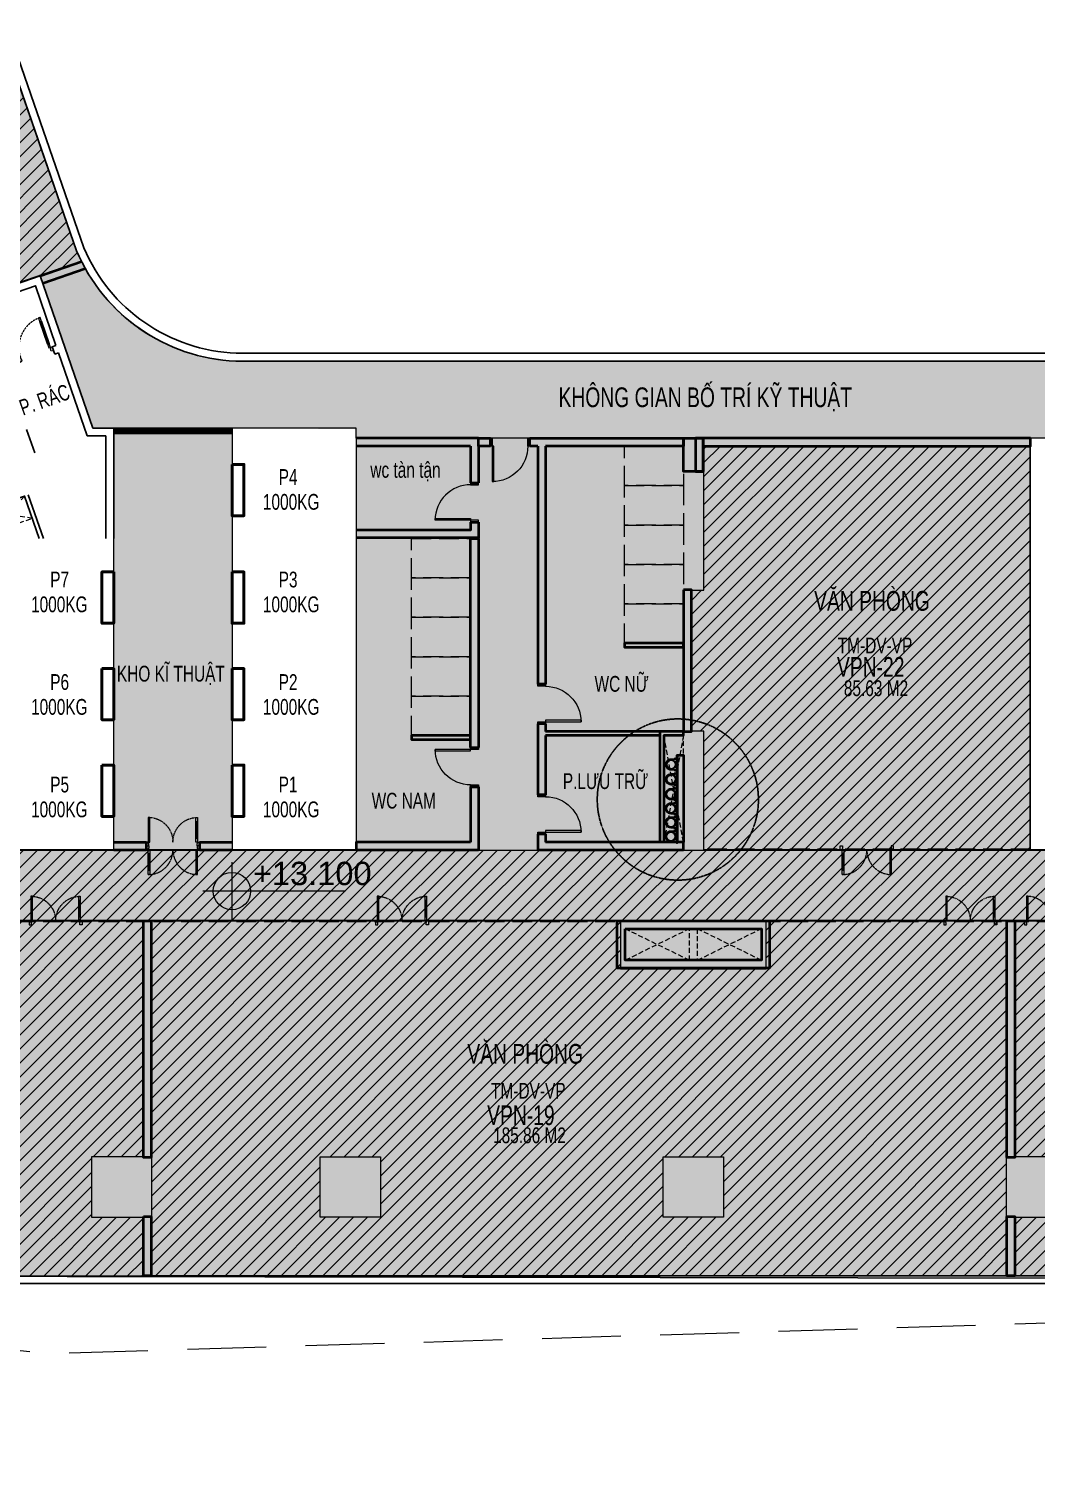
# Model space of a CAD drawing. Header units: millimetres. Extents: x -11451263 to 11578383104, y -507 to 1450429.
# Drawn here: x 12394672 to 12420233, y 1017327 to 1053590 of the extents above; entities that cross this region are included whole.
import ezdxf
from ezdxf.enums import TextEntityAlignment as Align

# ---------------------------------------------------------------- set-up
doc = ezdxf.new("R2010")
doc.units = ezdxf.units.MM
doc.header["$MEASUREMENT"] = 0
for name, pattern in [('CENTER2', [1.125, 0.75, -0.125, 0.125, -0.125]), ('DASH', [0.35, 0.25, -0.1]), ('DASH2-1', [3, 2, -1]), ('HIDDEN', [0.375, 0.25, -0.125]), ('Xref_ST_MBDV Cot vach 30.7.2022$0$HIDDEN', [0.375, 0.25, -0.125]), ('Xref_ST_MBDV Cot vach 30.7.2022$0$HIDDEN2', [0.1875, 0.125, -0.0625])]:
    doc.linetypes.add(name, pattern=pattern)
doc.layers.get('0').update_dxf_attribs({"linetype": 'CONTINUOUS', "lineweight": 13})
doc.layers.get('Defpoints').update_dxf_attribs({"color": 5, "linetype": 'CONTINUOUS', "lineweight": 13})
for name, color, linetype in [('1-Chu thich', 8, 'CONTINUOUS'), ('A-GLAZ', 135, 'CONTINUOUS'), ('A-WALL-PATT', 251, 'CONTINUOUS'), ('KT-KT', 1, 'CONTINUOUS'), ('NDT Cap nuoc', 4, 'CONTINUOUS'), ('NDT Thoat nuoc rua', 3, 'CENTER2'), ('Xref_ST_MBDV Cot vach 30.7.2022$0$KT-Net cot vach', 6, 'CONTINUOUS'), ('Xref_ST_MBDV Cot vach 30.7.2022$0$KT-Text', 7, 'CONTINUOUS'), ('Xref_ST_MBDV Cot vach 30.7.2022$0$KT-Tuong', 1, 'CONTINUOUS')]:
    doc.layers.add(name, color=color, linetype=linetype)
for name, color, linetype, lineweight in [('A-DOOR', 1, 'CONTINUOUS', 9), ('CUA', 37, 'CONTINUOUS', 13), ('DO DIEN TICH THONG THUY', 141, 'CONTINUOUS', 13), ('KT-Chu viet', 255, 'CONTINUOUS', 20), ('KT-Chu viet 2', 6, 'CONTINUOUS', 20), ('KT-Ghi chu', 26, 'CONTINUOUS', 15), ('KT-Kich thuoc', 159, 'CONTINUOUS', 18), ('KT-lomo nuoc', 3, 'HIDDEN', 5), ('KT-Net cat', 1, 'CONTINUOUS', 40), ('KT-Net cot', 2, 'CONTINUOUS', 50), ('KT-Net cua', 87, 'CONTINUOUS', 9), ('KT-Net manh', 251, 'CONTINUOUS', 13), ('KT-Net to mau', 159, 'CONTINUOUS', 18), ('NET-THAY', 7, 'CONTINUOUS', 30), ('SPE-MEP-HVAC', 140, 'CONTINUOUS', 0), ('Xref_ST_MBDV Cot vach 30.7.2022$0$CUA', 37, 'CONTINUOUS', 13), ('Xref_ST_MBDV Cot vach 30.7.2022$0$KT-Net cua', 87, 'CONTINUOUS', 9), ('Xref_ST_MBDV Cot vach 30.7.2022$0$KT-Net thay', 7, 'CONTINUOUS', 15)]:
    doc.layers.add(name, color=color, linetype=linetype, lineweight=lineweight)
doc.styles.add('font unicode ccu', font='arial.ttf')
doc.styles.add('Xref_ST_MBDV Cot vach 30.7.2022$0$Arial', font='arial.ttf', dxfattribs={"width": 0.7})

# ---------------------------------------------------------------- blocks, each defined once
blk = doc.blocks.new('*U273')
for p, q in [((-1260, 525), (-1300, 525)), ((-1280, 100), (-1280, 525)), ((-90, 525), (-50, 525)), ((-70, 100), (-70, 525)), ((-1260, 100), (-1300, 100)), ((-90, 100), (-50, 100))]:
    blk.add_line(p, q)
for points in [[(-1300, 0), (-1260, 0), (-1260, 625), (-1300, 625)], [(-50, 0), (-90, 0), (-90, 625), (-50, 625)], [(-1350, -100), (-1290, -100), (-1290, -40), (-1300, -40), (-1300, 0), (-1350, 0)], [(0, -100), (-60, -100), (-60, -40), (-50, -40), (-50, 0), (0, 0)]]:
    blk.add_lwpolyline(points, close=True)
at = {"linetype": 'Xref_ST_MBDV Cot vach 30.7.2022$0$HIDDEN2', "ltscale": 200}
for centre, start, end in [((-1300, 0), 0, 90), ((-50, 0), 90, 180)]:
    blk.add_arc(centre, 625, start, end, dxfattribs=at)
blk = doc.blocks.new('210204_1m door')
for points in [[(50, 200), (50, 1100), (90, 1100), (90, 200)], [(0, 0), (50, 0), (50, 200), (0, 200)], [(950, 0), (1000, 0), (1000, 200), (950, 200)]]:
    blk.add_lwpolyline(points, close=True)
at = {"color": 8}
blk.add_arc((50, 200), 900, 0, 90, dxfattribs=at)
blk = doc.blocks.new('nt3-4-5')
at = {"layer": 'KT-Net cat'}
for p, q in [((820591, 32031), (821638, 32393)), ((820656, 31842), (821733, 32214)), ((833206, 27710), (833206, 21670)), ((833406, 27710), (833406, 21670)), ((833206, 20670), (833206, 18870)), ((833406, 20670), (833406, 20470)), ((833406, 20370), (833406, 18870)), ((836905, 20370), (836905, 20470)), ((831506, 20070), (831706, 20070)), ((831506, 19070), (831506, 17670)), ((831506, 19070), (831706, 19070)), ((831706, 19070), (831706, 17470)), ((833206, 17870), (833206, 17470)), ((833406, 17870), (833406, 17670)), ((822455, 17670), (823280, 17670)), ((822455, 17470), (823280, 17470)), ((823280, 17670), (823280, 17470)), ((824630, 17670), (825455, 17670)), ((824630, 17670), (824630, 17470)), ((824630, 17470), (825455, 17470))]:
    blk.add_line(p, q, dxfattribs=at)
at = {"layer": 'KT-Net cat', "linetype": 'DASH', "ltscale": 2000}
blk.add_line((815766, 15670), (860490, 15670), dxfattribs=at)
at = {"layer": 'KT-Net cat'}
for points in [[(832006, 27710), (831706, 27710), (831706, 27910), (832006, 27910)], [(832006, 27710), (832006, 27910)], [(833006, 27710), (833006, 27910)], [(833006, 27910), (836905, 27910), (836905, 27710), (833406, 27710)], [(833206, 27710), (833006, 27710)], [(831506, 20070), (831506, 25370), (831706, 25370), (831706, 20070)], [(833406, 21670), (833206, 21670)], [(833406, 20670), (833206, 20670)], [(836305, 20470), (833406, 20470)], [(836305, 20370), (833406, 20370)], [(836905, 20470), (836305, 20470), (836305, 17670)], [(836905, 20370), (836405, 20370), (836405, 17670)], [(833406, 18870), (833206, 18870)], [(833406, 17870), (833206, 17870)], [(831506, 17670), (828605, 17670), (828605, 17470), (831706, 17470)], [(833206, 17470), (836905, 17470), (836905, 17670), (833406, 17670)]]:
    blk.add_lwpolyline(points, dxfattribs=at)
for points in [[(836905, 27910), (837405, 27910), (837405, 27070), (836905, 27070)], [(845705, 27910), (837405, 27910), (837405, 27710), (845705, 27710)], [(836905, 24070), (836905, 20470), (837105, 20470), (837105, 24070)], [(836905, 22710), (835405, 22710), (835405, 22610), (836905, 22610)], [(831506, 20370), (830006, 20370), (830006, 20270), (831506, 20270)], [(823205, 15670), (823405, 15670), (823405, 9670), (823205, 9670)], [(835225, 15670), (839085, 15670), (839085, 14470), (835225, 14470)], [(845105, 15670), (845305, 15670), (845305, 9670), (845105, 9670)], [(835425, 15470), (838885, 15470), (838885, 14670), (835425, 14670)], [(823205, 8170), (823405, 8170), (823405, 6670), (823205, 6670)], [(845105, 8170), (845305, 8170), (845305, 6670), (845105, 6670)]]:
    blk.add_lwpolyline(points, close=True, dxfattribs=at)
at = {"layer": 'KT-Net cat', "linetype": 'DASH', "ltscale": 2000}
blk.add_lwpolyline([(845705, 17470), (837405, 17470)], dxfattribs=at)
at = {"layer": 'KT-Net manh', "linetype": 'DASH', "ltscale": 2000}
for points in [[(836905, 26710), (835405, 26710), (835405, 27710), (836905, 27710)], [(836905, 25710), (835405, 25710), (835405, 26710), (836905, 26710)], [(836905, 24710), (835405, 24710), (835405, 25710), (836905, 25710)], [(831506, 24370), (830006, 24370), (830006, 25370), (831506, 25370)], [(836905, 23710), (835405, 23710), (835405, 24710), (836905, 24710)], [(831506, 23370), (830006, 23370), (830006, 24370), (831506, 24370)], [(836905, 22710), (835405, 22710), (835405, 23710), (836905, 23710)], [(831506, 22370), (830006, 22370), (830006, 23370), (831506, 23370)], [(831506, 21370), (830006, 21370), (830006, 22370), (831506, 22370)], [(831506, 20370), (830006, 20370), (830006, 21370), (831506, 21370)]]:
    blk.add_lwpolyline(points, close=True, dxfattribs=at)
at = {"layer": 'CUA'}
for p, xscale, rotation in [((832006, 27910), -1, 180), ((833206, 20670), -1, 270), ((831706, 20070), -1.000000000000007, 90), ((833206, 17870), -1, 270)]:
    blk.add_blockref('210204_1m door', p, dxfattribs=dict(at, xscale=xscale, rotation=rotation))
at = {"layer": 'CUA', "xscale": -1}
for p in [(823280, 17670), (820305, 15670), (829089, 15670), (843505, 15670)]:
    blk.add_blockref('*U273', p, dxfattribs=at)
at = {"layer": 'CUA', "rotation": 180}
for p in [(823280, 17470), (840880, 17470)]:
    blk.add_blockref('*U273', p, dxfattribs=at)
at = {"layer": 'CUA'}
blk.add_blockref('*U273', (846905, 15670), dxfattribs=at)
at = {"layer": 'KT-Chu viet', "char_height": 400, "attachment_point": 2, "style": 'Xref_ST_MBDV Cot vach 30.7.2022$0$Arial'}
for s, insert in [('WC NỮ', (835337, 21882)), ('P.LƯU TRỮ', (834928, 19414)), ('WC NAM ', (829810, 18919))]:
    blk.add_mtext(s, dxfattribs=dict(at, insert=insert))
at = {"layer": 'Xref_ST_MBDV Cot vach 30.7.2022$0$KT-Text', "style": 'Xref_ST_MBDV Cot vach 30.7.2022$0$Arial', "width": 0.7}
for s, p in [('P4', (826637, 26728)), ('1000KG', (826237, 26098)), ('P7', (820843, 24128)), ('P3', (826637, 24128)), ('1000KG', (820356, 23498)), ('1000KG', (826237, 23498)), ('P6', (820843, 21528)), ('P2', (826637, 21528)), ('1000KG', (820356, 20898)), ('1000KG', (826237, 20898)), ('P5', (820843, 18928)), ('P1', (826637, 18928)), ('1000KG', (820356, 18298)), ('1000KG', (826237, 18298))]:
    blk.add_text(s, height=400, dxfattribs=at).set_placement(p)
blk.add_text('KHO KĨ THUẬT', height=400, dxfattribs=at).set_placement((823903, 21740), align=Align.CENTER)
blk = doc.blocks.new('ong thoat xi')
at = {"layer": '1-Chu thich', "color": 30}
for p, q in [((-75, 62), (-75, 65)), ((-66, 67), (-74, 67)), ((-66, 60), (-74, 60)), ((-66, 67), (-66, 60)), ((-65, 69), (-62, 69)), ((-65, 66), (-62, 66)), ((-65, 61), (-62, 61)), ((-65, 58), (-62, 58)), ((-61, 70), (-61, 70)), ((-61, 70), (-61, 57)), ((-61, 70), (-61, 70)), ((-61, 70), (-61, 57)), ((-61, 57), (-61, 57)), ((-55, 70), (-54, 70)), ((-55, 70), (-55, 57)), ((-55, 70), (-54, 70)), ((-55, 57), (-54, 57)), ((-54, 70), (-54, 57)), ((-50, 69), (-54, 69)), ((-50, 66), (-54, 66)), ((-50, 61), (-54, 61)), ((-50, 58), (-54, 58)), ((-33, 67), (-50, 67)), ((-50, 67), (-50, 60)), ((-29, 60), (-50, 60)), ((2, 60), (-41, 60)), ((-41, 58), (-41, 60)), ((-41, 58), (-41, 60)), ((-41, 58), (-41, 60)), ((2, 58), (-41, 58)), ((-33, 60), (-33, 67)), ((-75, -62), (-75, -66)), ((-66, -60), (-74, -60)), ((-66, -67), (-74, -67)), ((-66, -68), (-66, -60)), ((-65, -58), (-62, -58)), ((-65, -61), (-62, -61)), ((-65, -66), (-62, -66)), ((-65, -69), (-62, -69)), ((-61, -70), (-61, -57)), ((-61, -57), (-61, -57)), ((-61, -70), (-61, -57)), ((-61, -70), (-61, -70)), ((-61, -70), (-61, -70)), ((-55, -70), (-55, -57)), ((-55, -57), (-54, -57)), ((-55, -70), (-54, -70)), ((-55, -70), (-54, -70)), ((-54, -70), (-54, -57)), ((-50, -58), (-54, -58)), ((-50, -61), (-54, -61)), ((-50, -66), (-54, -66)), ((-50, -69), (-54, -69)), ((-50, -68), (-50, -60)), ((-31, -60), (-50, -60)), ((-34, -67), (-50, -67)), ((2, -58), (-41, -58)), ((-41, -58), (-41, -60)), ((-41, -58), (-41, -60)), ((2, -60), (-41, -60)), ((-34, -60), (-34, -67))]:
    blk.add_line(p, q, dxfattribs=at)
for centre, major_axis, start_param, end_param in [((-74, 65), (1.13, 1.13), 0.811456, 2.360542), ((-74, 62), (1.1, 1.1), 2.356194, 3.926991), ((-63, 67), (1.7, -1.7), 3.370391, 4.48359), ((-56, 63), (7.09, -7.09), 3.657341, 4.196641), ((-63, 60), (1.7, -1.7), 3.370391, 4.48359), ((-64, 67), (1.7, -1.7), 0.228799, 1.341997), ((-64, 67), (1.7, -1.7), 0.228799, 1.341997), ((-72, 63), (7.09, -7.09), 0.515748, 1.055048), ((-72, 63), (7.09, -7.09), 0.515748, 1.055048), ((-64, 60), (1.7, -1.7), 0.228799, 1.341997), ((-64, 60), (1.7, -1.7), 0.228799, 1.341997), ((0, 0), (38.9, -38.9), 0.785398, 7.068583), ((-52, 67), (1.7, 1.7), 1.799595, 2.912794), ((-52, 67), (1.7, -1.7), 3.370391, 4.48359), ((-44, 63), (7.09, 7.09), 2.086544, 2.625845), ((-44, 63), (7.09, 7.09), 2.086544, 2.625845), ((-52, 60), (1.7, 1.7), 1.799595, 2.912794), ((-52, 60), (1.7, 1.7), 1.799595, 2.912794), ((-52, 67), (1.7, -1.7), 0.228799, 1.341997), ((-60, 63), (7.09, 7.09), -1.055048, -0.515748), ((-52, 60), (1.7, 1.7), -1.341997, -0.228799), ((0, 0), (34.1, -34.1), 0.785398, 7.068583), ((0, 0), (42.5, -42.5), 5.497787, 8.63938), ((0, 0), (41, -41), 5.497787, 8.63938), ((-74, -62), (1.1, 1.1), 0.785398, 2.356194), ((-74, -66), (1.13, 1.13), 2.351847, 3.900932), ((-63, -60), (1.7, -1.7), 3.370391, 4.48359), ((-56, -64), (7.09, 7.09), 2.086544, 2.625845), ((-63, -68), (1.7, 1.7), 1.799595, 2.912794), ((-64, -60), (1.7, -1.7), 0.228799, 1.341997), ((-64, -60), (1.7, -1.7), 0.228799, 1.341997), ((-72, -64), (7.09, -7.09), 0.515748, 1.055048), ((-72, -64), (7.09, -7.09), 0.515748, 1.055048), ((-64, -68), (1.7, -1.7), 0.228799, 1.341997), ((-64, -68), (1.7, -1.7), 0.228799, 1.341997), ((-52, -60), (1.7, -1.7), 3.370391, 4.48359), ((-52, -60), (1.7, -1.7), 3.370391, 4.48359), ((-44, -64), (7.09, 7.09), 2.086544, 2.625845), ((-44, -64), (7.09, 7.09), 2.086544, 2.625845), ((-52, -68), (1.7, 1.7), 1.799595, 2.912794), ((-52, -68), (1.7, 1.7), 1.799595, 2.912794), ((-52, -60), (1.7, -1.7), 0.228799, 1.341997), ((-60, -64), (7.09, -7.09), 0.515748, 1.055048), ((-52, -68), (1.7, -1.7), 0.228799, 1.341997)]:
    blk.add_ellipse(centre, major_axis=major_axis, ratio=1, start_param=start_param, end_param=end_param, dxfattribs=at)
blk = doc.blocks.new('N2200X500')
at = {"layer": 'KT-Net cat', "color": 3}
blk.add_lwpolyline([(9586872, 1032959), (9586872, 1035159), (9587021, 1035159), (9587021, 1032959)], close=True, dxfattribs=at)
at = {"layer": 'NET-THAY', "linetype": 'ByBlock', "ltscale": 7}
blk.add_lwpolyline([(9586841, 1035164), (9586841, 1032942), (9586871, 1032943), (9586871, 1035165)], close=True, dxfattribs=at)
at = {"layer": 'NDT Cap nuoc', "xscale": 2.272727272727275, "yscale": 2.272727272727275, "zscale": 2.272727272727275, "rotation": 180.279270571122}
for p in [(9586706, 1034925), (9586706, 1034550), (9586701, 1034173), (9586701, 1033812), (9586703, 1033456), (9586701, 1033102)]:
    blk.add_blockref('ong thoat xi', p, dxfattribs=at)
blk = doc.blocks.new('CNTPO')
at = {"layer": 'KT-KT'}
blk.add_blockref('N2200X500', (1879262, 0), dxfattribs=at)
blk = doc.blocks.new('CAODOSAN')
at = {"layer": 'KT-Ghi chu'}
h = blk.add_hatch(color=256, dxfattribs=at)
edge = h.paths.add_edge_path()
edge.add_ellipse((286, 0), major_axis=(130, 130), ratio=1, start_angle=45, end_angle=135)
edge.add_line((102, 0), (286, 0))
edge.add_line((286, 0), (286, 184))
h = blk.add_hatch(color=256, dxfattribs=at)
edge = h.paths.add_edge_path()
edge.add_ellipse((286, 0), major_axis=(130, 130), ratio=1, start_angle=225, end_angle=315)
edge.add_line((469, 0), (286, 0))
edge.add_line((286, 0), (286, -184))
for p, q in [((286, 286), (286, -286)), ((1407, 0), (0, 0))]:
    blk.add_line(p, q, dxfattribs=at)
blk.add_circle((286, 0), 184, dxfattribs=at)
at = {"style": 'font unicode ccu'}
for tag, p in [('FL', (493, 59)), ('SL', (490, -292))]:
    blk.add_attdef(tag, p, '', height=230, dxfattribs=at)
blk = doc.blocks.new('*U429')
at = {"linetype": 'HIDDEN', "ltscale": 500}
for p, q in [((-532, 1541), (756, 261)), ((224, 1802), (0, 0))]:
    blk.add_line(p, q, dxfattribs=at)
blk.add_lwpolyline([(-532, 1541), (224, 1802), (756, 261), (0, 0)], close=True, dxfattribs=at)
blk = doc.blocks.new('*U423')
at = {"linetype": 'HIDDEN', "ltscale": 500}
for p, q in [((600, 1100), (0, 0)), ((0, 1100), (600, 0))]:
    blk.add_line(p, q, dxfattribs=at)
blk.add_lwpolyline([(0, 1100), (600, 1100), (600, 0), (0, 0)], close=True, dxfattribs=at)
blk = doc.blocks.new('*U289')
blk.add_line((-70, 100), (-70, 700))
for points in [[(-50, 0), (-50, 800), (-90, 800), (-90, 0)], [(-50, 100), (-90, 100), (-90, 700), (-50, 700)], [(-900, -100), (-840, -100), (-840, -40), (-850, -40), (-850, 0), (-900, 0)], [(0, -100), (-60, -100), (-60, -40), (-50, -40), (-50, 0), (0, 0)]]:
    blk.add_lwpolyline(points, close=True)
at = {"linetype": 'Xref_ST_MBDV Cot vach 30.7.2022$0$HIDDEN', "ltscale": 200}
blk.add_arc((-50, 0), 800, 90, 180, dxfattribs=at)
blk = doc.blocks.new('*U294')
blk.add_line((-70, 100), (-70, 700))
for points in [[(-50, 0), (-50, 800), (-90, 800), (-90, 0)], [(-50, 100), (-90, 100), (-90, 700), (-50, 700)], [(-900, -100), (-840, -100), (-840, -40), (-850, -40), (-850, 0), (-900, 0)], [(0, -100), (-60, -100), (-60, -40), (-50, -40), (-50, 0), (0, 0)]]:
    blk.add_lwpolyline(points, close=True)
at = {"linetype": 'Xref_ST_MBDV Cot vach 30.7.2022$0$HIDDEN', "ltscale": 200}
blk.add_arc((-50, 0), 800, 90, 180, dxfattribs=at)
blk = doc.blocks.new('thangkn')
at = {"layer": 'Xref_ST_MBDV Cot vach 30.7.2022$0$KT-Net cua'}
for p, q in [((412687.1, -370583.1), (409687.1, -370583.1)), ((412687.1, -370612.1), (409687.1, -370612.1)), ((412687.1, -370624.1), (409687.1, -370624.1)), ((412687.1, -370653.1), (409687.1, -370653.1))]:
    blk.add_line(p, q, dxfattribs=at)
at = {"layer": 'Xref_ST_MBDV Cot vach 30.7.2022$0$KT-Net thay'}
for p, q in [((412687.1, -370543.1), (409687.1, -370543.1)), ((412687.1, -370693.1), (409687.1, -370693.1))]:
    blk.add_line(p, q, dxfattribs=at)
at = {"layer": 'Xref_ST_MBDV Cot vach 30.7.2022$0$KT-Tuong'}
for p, q in [((407822.7, -366682.1), (409155.7, -370543.1)), ((409013.2, -370743.1), (408286.4, -368637.9)), ((407681, -371174.3), (407477, -370583.5)), ((409687.1, -370543.1), (409155.7, -370543.1)), ((409687.1, -373343.1), (409687.1, -370543.1)), ((409487.1, -370743.1), (409013.2, -370743.1)), ((409487.1, -373343.1), (409487.1, -370743.1))]:
    blk.add_line(p, q, dxfattribs=at)
for points in [[(403002, -368346.5), (407822.7, -366682.1)], [(408221.1, -368448.8), (407699, -366936.4), (403067.2, -368535.5)], [(408126.6, -368481.5), (408221.1, -368448.8)], [(408191.9, -368670.5), (408126.6, -368481.5)], [(408191.9, -368670.5), (408286.4, -368637.9)], [(406384, -372627.1), (407423.8, -372268.1), (407795, -373343.1)], [(407518.3, -372235.5), (407900.8, -373343.1)]]:
    blk.add_lwpolyline(points, dxfattribs=at)
at = {"layer": 'A-DOOR', "rotation": 19.04713795321596}
blk.add_blockref('*U289', (408126.6, -368481.5), dxfattribs=at)
at = {"layer": 'Xref_ST_MBDV Cot vach 30.7.2022$0$CUA', "rotation": 19.04713795321594}
blk.add_blockref('*U294', (408126.6, -368481.5), dxfattribs=at)
at = {"layer": 'Xref_ST_MBDV Cot vach 30.7.2022$0$KT-Text', "style": 'Xref_ST_MBDV Cot vach 30.7.2022$0$Arial', "width": 0.7}
blk.add_text('P. RÁC', height=400, rotation=19.58286, dxfattribs=at).set_placement((407381.4, -370230.9))
blk = doc.blocks.new('WWW')
at = {"layer": 'Defpoints', "linetype": 'DASH2-1', "lineweight": 13, "ltscale": 1000, "flags": 128}
blk.add_lwpolyline([(11429817, 1022160), (11450185, 1019986), (11488616, 1021167), (11491469, 1024811), (11462656, 1159054), (11457975, 1176931), (11455626, 1177745), (11446686, 1170981), (11423167, 1153070), (11399484, 1135983, 0.684877), (11429817, 1022160)], format="xyb", dxfattribs=at)
blk = doc.blocks.new('l3 hatch s')
at = {"true_color": 0xf28888}
h = blk.add_hatch(color=11, dxfattribs=at)
h.dxf.hatch_style = 1
edge = h.paths.add_edge_path()
edge.add_line((12427744, 1045159), (12427744, 1043199))
edge.add_line((12427744, 1043199), (12423483, 1043199))
edge.add_line((12423483, 1043199), (12423483, 1035889))
edge.add_line((12423483, 1035889), (12425833, 1035889))
edge.add_line((12425833, 1035889), (12425833, 1032759))
edge.add_line((12425833, 1032759), (12420083, 1032759))
edge.add_line((12420083, 1032759), (12420083, 1043199))
edge.add_line((12420083, 1043199), (12411783, 1043199))
edge.add_line((12411783, 1043199), (12402983, 1043199))
edge.add_line((12402983, 1043199), (12402983, 1032759))
edge.add_line((12402983, 1032759), (12391427, 1032759))
edge.add_line((12391427, 1032759), (12387312, 1044677))
edge.add_line((12387312, 1044677), (12396016, 1047682))
edge.add_line((12396016, 1047682), (12395888, 1047958))
edge.add_line((12395888, 1047958), (12394156, 1052964))
edge.add_line((12394156, 1052964), (12390416, 1063777))
edge.add_arc((12386995, 1062582), 3623, 19.2448, 77.74)
edge.add_line((12387765, 1066123), (12372717, 1070471))
edge.add_arc((12370014, 1044358), 26252, 84.0917, 110.079)
edge.add_line((12361002, 1069015), (12346965, 1064164))
edge.add_line((12346965, 1064164), (12331570, 1058865))
edge.add_arc((12332695, 1055598), 3455, 108.9927, 207.6902)
edge.add_line((12329635, 1053992), (12337592, 1040614))
edge.add_arc((12340282, 1042214), 3130, 210.7403, 249.8653)
edge.add_line((12339204, 1039275), (12340372, 1038821))
edge.add_arc((12341928, 1043760), 5178, 252.5195, 282.649)
edge.add_line((12343062, 1038707), (12357371, 1043644))
edge.add_line((12357371, 1043644), (12357075, 1044499))
edge.add_line((12357075, 1044499), (12354442, 1043590))
edge.add_line((12354442, 1043590), (12351309, 1052665))
edge.add_line((12351309, 1052665), (12358021, 1054982))
edge.add_line((12358021, 1054982), (12362490, 1056517))
edge.add_line((12362490, 1056517), (12364554, 1050535))
edge.add_line((12364554, 1050535), (12367392, 1051515))
edge.add_line((12367392, 1051515), (12365328, 1057488))
edge.add_line((12365328, 1057488), (12379313, 1062330))
edge.add_line((12379313, 1062330), (12382231, 1053880))
edge.add_line((12382231, 1053880), (12376933, 1052051))
edge.add_line((12376933, 1052051), (12376663, 1052830))
edge.add_line((12376663, 1052830), (12370424, 1050695))
edge.add_line((12370424, 1050695), (12365816, 1049104))
edge.add_line((12365816, 1049104), (12365240, 1050772))
edge.add_line((12365240, 1050772), (12364554, 1050535))
edge.add_line((12364554, 1050535), (12362490, 1056517))
edge.add_line((12362490, 1056517), (12358021, 1054982))
edge.add_line((12358021, 1054982), (12359065, 1051957))
edge.add_line((12359065, 1051957), (12358025, 1051598))
edge.add_line((12358025, 1051598), (12360302, 1045615))
edge.add_line((12360302, 1045615), (12360114, 1045549))
edge.add_line((12360114, 1045549), (12360409, 1044692))
edge.add_line((12360409, 1044692), (12360714, 1044797))
edge.add_arc((12364266, 1030916), 14329, 63.1588, 104.3508, ccw=False)
edge.add_arc((12364266, 1030916), 14329, 31.6526, 63.1588, ccw=False)
edge.add_line((12376463, 1038435), (12379305, 1030222))
edge.add_line((12379305, 1030222), (12382458, 1031311))
edge.add_line((12382458, 1031311), (12381969, 1032729))
edge.add_line((12381969, 1032729), (12386412, 1034263))
edge.add_line((12386412, 1034263), (12387358, 1031522))
edge.add_line((12387358, 1031522), (12382915, 1029988))
edge.add_line((12382915, 1029988), (12382458, 1031311))
edge.add_line((12382458, 1031311), (12379305, 1030222))
edge.add_line((12379305, 1030222), (12380977, 1025391))
edge.add_arc((12385658, 1026868), 4909, 197.5129, 269.9282)
edge.add_line((12385652, 1021959), (12430433, 1021959))
edge.add_line((12430433, 1021959), (12430932, 1021964))
edge.add_arc((12430700, 1026901), 4942, 272.6913, 368.0842)
edge.add_line((12435593, 1027596), (12432234, 1043175))
edge.add_arc((12429149, 1041814), 3373, 23.8149, 82.759)
edge.add_line((12429574, 1045159), (12428473, 1045159))
edge.add_line((12428473, 1045159), (12427744, 1045159))
at = {"true_color": 0x6e6e6e}
h = blk.add_hatch(color=8, dxfattribs=at)
h.dxf.hatch_style = 1
edge = h.paths.add_edge_path()
edge.add_line((12396833, 1032759), (12396833, 1043459))
edge.add_line((12396833, 1043459), (12396302, 1043459))
edge.add_line((12396302, 1043459), (12394969, 1047320))
edge.add_line((12394969, 1047320), (12396016, 1047682))
edge.add_arc((12400109, 1049735), 4579, 206.6421, 267.8344)
edge.add_line((12399936, 1045159), (12427744, 1045159))
edge.add_line((12427744, 1045159), (12427744, 1043199))
edge.add_line((12427744, 1043199), (12402983, 1043199))
edge.add_line((12402983, 1043199), (12402983, 1043459))
edge.add_line((12402983, 1043459), (12399833, 1043459))
edge.add_line((12399833, 1043459), (12399833, 1032759))
edge.add_line((12399833, 1032759), (12396833, 1032759))
at = {"layer": 'A-WALL-PATT'}
h = blk.add_hatch(color=256, dxfattribs=at)
h.dxf.hatch_style = 1
edge = h.paths.add_edge_path()
edge.add_line((12396833, 1032759), (12396833, 1043459))
edge.add_line((12396833, 1043459), (12396302, 1043459))
edge.add_line((12396302, 1043459), (12394969, 1047320))
edge.add_line((12394969, 1047320), (12396016, 1047682))
edge.add_arc((12400109, 1049735), 4579, 206.6421, 267.8344)
edge.add_line((12399936, 1045159), (12427744, 1045159))
edge.add_line((12427744, 1045159), (12427744, 1043199))
edge.add_line((12427744, 1043199), (12402983, 1043430))
edge.add_line((12402983, 1043430), (12399833, 1043459))
edge.add_line((12399833, 1043459), (12399833, 1032759))
edge.add_line((12399833, 1032759), (12396833, 1032759))
h = blk.add_hatch(color=256, dxfattribs=at)
h.dxf.hatch_style = 1
edge = h.paths.add_edge_path()
edge.add_line((12396833, 1032759), (12396833, 1043459))
edge.add_line((12396833, 1043459), (12396302, 1043459))
edge.add_line((12396302, 1043459), (12394969, 1047320))
edge.add_line((12394969, 1047320), (12396016, 1047682))
edge.add_arc((12400109, 1049735), 4579, 206.6421, 267.8344)
edge.add_line((12399936, 1045159), (12427744, 1045159))
edge.add_line((12427744, 1045159), (12427744, 1043199))
edge.add_line((12427744, 1043199), (12402983, 1043430))
edge.add_line((12402983, 1043430), (12399833, 1043459))
edge.add_line((12399833, 1043459), (12399833, 1032759))
edge.add_line((12399833, 1032759), (12396833, 1032759))
at = {"elevation": 0}
blk.add_lwpolyline([(12387312, 1044677), (12396016, 1047682), (12395888, 1047958), (12394156, 1052964)], dxfattribs=at)
blk.add_lwpolyline([(12385652, 1021959), (12430433, 1021959), (12430932, 1021964, 0.442058), (12435593, 1027596), (12432234, 1043175, 0.263018), (12429574, 1045159), (12428473, 1045159), (12427744, 1045159), (12427744, 1045159), (12427744, 1043199), (12423483, 1043199), (12423483, 1035889), (12425833, 1035889), (12425833, 1032759), (12420083, 1032759), (12420083, 1043199), (12411783, 1043199), (12402983, 1043199), (12402983, 1032759), (12391427, 1032759)], format="xyb", dxfattribs=at)
blk.add_lwpolyline([(12396833, 1032759), (12396833, 1043459), (12396302, 1043459), (12394969, 1047320), (12396016, 1047682, 0.273533), (12399936, 1045159), (12427744, 1045159), (12427744, 1043199), (12402983, 1043199), (12402983, 1043459), (12399833, 1043459), (12399833, 1032759)], format="xyb", close=True, dxfattribs=at)
blk = doc.blocks.new('A$C59794006')
at = {"layer": 'NDT Thoat nuoc rua'}
blk.add_circle((-20694, 8728, -1), 2044, dxfattribs=at)
blk = doc.blocks.new('*U495')
at = {"layer": 'KT-lomo nuoc', "ltscale": 500}
for p, q in [((-1001, 2557), (0, 0)), ((-491, -95), (-510, 2651))]:
    blk.add_line(p, q, dxfattribs=at)
blk.add_lwpolyline([(-491, -95), (-1001, 2557), (-510, 2651), (0, 0)], close=True, dxfattribs=at)

msp = doc.modelspace()

# ---------------------------------------------------------------- hatches: boundary and pattern name
at = {"layer": 'DO DIEN TICH THONG THUY'}
h = msp.add_hatch(dxfattribs=at)
h.set_pattern_fill('ANSI31', color=256, scale=2000)
edge = h.paths.add_edge_path()
edge.add_line((12381577.2, 1067910.7), (12387764.6, 1066122.9))
edge.add_arc((12386995.2, 1062582.5), 3623, 19.24482, 77.73997, ccw=False)
edge.add_arc((18801656.7, 3281742.9), 6784053.7, 199.08304088, 199.0858128)
edge.add_line((12390523.1, 1063466.5), (12395888.3, 1047958.5))
edge.add_arc((12400108.6, 1049735.2), 4579.1, 202.82978, 206.45276)
edge.add_line((12396009, 1047695.4), (12387307.3, 1044691.1))
edge.add_line((12387307.3, 1044691.1), (12380435.6, 1064594.8))
edge.add_line((12380435.6, 1064594.8), (12380605.6, 1064539.6))
edge.add_line((12380605.6, 1064539.6), (12380801.4, 1065214.3))
edge.add_line((12380801.4, 1065214.3), (12381435.6, 1065039.1))
edge.add_line((12381435.6, 1065039.1), (12381843.2, 1066513.8))
edge.add_line((12381843.2, 1066513.8), (12381227.1, 1066684))
edge.add_line((12381227.1, 1066684), (12381577.2, 1067910.7))
h.paths.add_polyline_path([(12388857.8, 1058080.2), (12390304, 1058579.5), (12390803.3, 1057133.2), (12389357.1, 1056633.9)], flags=16)
h.paths.add_polyline_path([(12386965, 1063562.6), (12388411.2, 1064061.9), (12388910.5, 1062615.7), (12387464.3, 1062116.4)], flags=16)
h.paths.add_polyline_path([(12390750.6, 1052597.7), (12392196.8, 1053097), (12392696.1, 1051650.8), (12391249.9, 1051151.5)], flags=16)
h = msp.add_hatch(dxfattribs=at)
h.set_pattern_fill('ANSI31', color=256, scale=2000)
edge = h.paths.add_edge_path()
edge.add_line((12333986.5, 1046700.1), (12379321.6, 1062351.9))
edge.add_line((12379321.6, 1062351.9), (12387832.7, 1037699.8))
edge.add_line((12387832.7, 1037699.8), (12386603.9, 1037275.6))
edge.add_line((12386603.9, 1037275.6), (12387507.8, 1034657.2))
edge.add_line((12387507.8, 1034657.2), (12388736.7, 1035081.5))
edge.add_line((12388736.7, 1035081.5), (12390154.6, 1030974.3))
edge.add_line((12390154.6, 1030974.3), (12434864, 1030977.5))
edge.add_line((12434864, 1030977.5), (12434482.4, 1032747.5))
edge.add_line((12434482.4, 1032747.5), (12432598.1, 1032744.3))
edge.add_line((12432598.1, 1032744.3), (12432598.1, 1032244.3))
edge.add_line((12432598.1, 1032244.3), (12431068.1, 1032244.3))
edge.add_line((12431068.1, 1032244.3), (12431068.1, 1032744.3))
edge.add_line((12431068.1, 1032744.3), (12391416.1, 1032744.3))
edge.add_line((12391416.1, 1032744.3), (12380417, 1064602.7))
edge.add_line((12380417, 1064602.7), (12335051, 1048940.1))
edge.add_arc((12334298.5, 1048802), 765, -152.28484, 10.40127, ccw=False)
edge.add_line((12333621.3, 1048446.2), (12333055.3, 1048233.7))
edge.add_line((12333055.3, 1048233.7), (12333973.7, 1046692.4))
edge.add_line((12333973.7, 1046692.4), (12333986.5, 1046700.1))
h = msp.add_hatch(dxfattribs=at)
h.set_pattern_fill('ANSI31', color=256, scale=2000)
h.paths.add_polyline_path([(12411798.1, 1042984.3), (12420068.1, 1042984.3), (12420068.1, 1032759.3), (12411798.1, 1032759.3), (12411798.1, 1035774.3), (12411498.1, 1035774.3), (12411498.1, 1039344.3), (12411798.1, 1039344.3)])
h = msp.add_hatch(dxfattribs=at)
h.set_pattern_fill('ANSI31', color=256, scale=2000)
edge = h.paths.add_edge_path()
edge.add_line((12397565.6, 1021939.8), (12385613.8, 1021959.6))
edge.add_arc((12385621.8, 1026824.6), 4865, 198.4642, 269.90548, ccw=False)
edge.add_line((12381007.2, 1025283.8), (12379306.2, 1030206.3))
edge.add_line((12379306.2, 1030206.3), (12382449.3, 1031291.5))
edge.add_line((12382449.3, 1031291.5), (12382906, 1029968.7))
edge.add_line((12382906, 1029968.7), (12387377, 1031512.3))
edge.add_line((12387377, 1031512.3), (12386920.1, 1032835.7))
edge.add_line((12386920.1, 1032835.7), (12389221.8, 1033630.3))
edge.add_line((12389221.8, 1033630.3), (12390143.9, 1030959.3))
edge.add_line((12390143.9, 1030959.3), (12390468.1, 1030959.3))
edge.add_line((12390468.1, 1030959.3), (12390468.1, 1029444.3))
edge.add_line((12390468.1, 1029444.3), (12391998.1, 1029444.3))
edge.add_line((12391998.1, 1029444.3), (12391998.1, 1030959.3))
edge.add_line((12391998.1, 1030959.3), (12397568.1, 1030959.3))
edge.add_line((12397568.1, 1030959.3), (12397568.1, 1024974.3))
edge.add_line((12397568.1, 1024974.3), (12396268.1, 1024974.3))
edge.add_line((12396268.1, 1024974.3), (12396268.1, 1023444.3))
edge.add_line((12396268.1, 1023444.3), (12397568.1, 1023444.3))
edge.add_line((12397568.1, 1023444.3), (12397565.6, 1021939.8))
h.paths.add_polyline_path([(12390468.1, 1024974.3), (12391998.1, 1024974.3), (12391998.1, 1023444.3), (12390468.1, 1023444.3)], flags=16)
edge = h.paths.add_edge_path(flags=16)
edge.add_arc((12384585.3, 1025384.2), 765, 0, 360)
h = msp.add_hatch(dxfattribs=at)
h.set_pattern_fill('ANSI31', color=256, scale=2000)
h.paths.add_polyline_path([(12409688.1, 1030959.3), (12409688.1, 1029744.3), (12413378.1, 1029744.3), (12413378.1, 1030959.3), (12419468.1, 1030959.3), (12419468.1, 1021959.3), (12397798.1, 1021959.3), (12397798.1, 1030959.3)])
h.paths.add_polyline_path([(12402068.1, 1024974.3), (12403598.1, 1024974.3), (12403598.1, 1023444.3), (12402068.1, 1023444.3)], flags=16)
h.paths.add_polyline_path([(12410768.1, 1024974.3), (12412298.1, 1024974.3), (12412298.1, 1023444.3), (12410768.1, 1023444.3)], flags=16)
h = msp.add_hatch(dxfattribs=at)
h.set_pattern_fill('ANSI31', color=256, scale=2000)
edge = h.paths.add_edge_path()
edge.add_line((12419698.1, 1030959.3), (12434867.9, 1030959.3))
edge.add_line((12434867.9, 1030959.3), (12435593, 1027595.7))
edge.add_arc((12430700, 1026900.7), 4942.1, -88.98796, 8.0842, ccw=False)
edge.add_line((12430787.3, 1021959.3), (12419698.1, 1021959.3))
edge.add_line((12419698.1, 1021959.3), (12419698.1, 1023444.3))
edge.add_line((12419698.1, 1023444.3), (12420998.1, 1023444.3))
edge.add_line((12420998.1, 1023444.3), (12420998.1, 1024974.3))
edge.add_line((12420998.1, 1024974.3), (12419698.1, 1024974.3))
edge.add_line((12419698.1, 1024974.3), (12419698.1, 1030959.3))
h.paths.add_polyline_path([(12425268.1, 1024974.3), (12426798.1, 1024974.3), (12426798.1, 1023444.3), (12425268.1, 1023444.3)], flags=16)
edge = h.paths.add_edge_path(flags=16)
edge.add_arc((12431833.1, 1025309.3), 765, 0, 360)

# ---------------------------------------------------------------- linework, layer by layer
at = {"layer": 'A-GLAZ', "flags": 128}
for points in [[(12360934.6, 1069203.3, -0.1140331), (12372754.9, 1070668), (12387813.7, 1066316.9, -0.2604673), (12390604.7, 1063842.3), (12396075.1, 1048030.1, 0.2908633), (12399939.4, 1045359.3), (12429586.4, 1045359.3, -0.2655276), (12432425.5, 1043237.2), (12435790, 1027630.9, -0.4513715), (12430789.1, 1021759.3), (12385651.7, 1021759.3, -0.326781), (12380786.9, 1025328.1), (12376281.1, 1038348.6, 0.3277018), (12360771.6, 1044605.5), (12343116.5, 1038514.4, -0.1330764), (12340305.8, 1038631.8), (12339133.6, 1039088.2, -0.183721), (12337346.9, 1040640.8), (12332876.4, 1048143.1, -0.022157), (12329458.7, 1053898.7, -0.4620919), (12331535.2, 1059064.4), (12360934.6, 1069203.3)], [(12430743.3, 1021885.1, 0.4407558), (12435601.1, 1027551.8), (12432233.1, 1043177.2, 0.2631245), (12429571.9, 1045159.8), (12399925.9, 1045156.9, -0.2901714), (12395888, 1047957.5), (12390428.8, 1063726.5, 0.2671936), (12387757.4, 1066124.4), (12372716.6, 1070470.8, 0.1151018), (12360883.7, 1068971.4), (12331535.5, 1058852.9, 0.4432386), (12329569.2, 1054125.4, 0.0232555), (12333035.5, 1048265.6), (12337498.1, 1040783, 0.1849113), (12339165.5, 1039289.8), (12340371, 1038820.3, 0.1319567), (12343062.2, 1038707), (12360714.1, 1044797.3, -0.328326), (12376463, 1038434), (12381007.2, 1025283.8, 0.3178043), (12385613.8, 1021959.6), (12430743.9, 1021885.1)]]:
    msp.add_lwpolyline(points, format="xyb", dxfattribs=at)
at = {"layer": 'DO DIEN TICH THONG THUY'}
for points in [[(12381577.2, 1067910.7), (12387764.6, 1066122.9, -0.2609239), (12390415.8, 1063776.7, 0.0000121), (12390523.1, 1063466.5), (12395888.3, 1047958.5, 0.0158096), (12396009, 1047695.4), (12396009, 1047695.4), (12387307.3, 1044691.1), (12380435.6, 1064594.8), (12380605.6, 1064539.6), (12380801.4, 1065214.3), (12381435.6, 1065039.1), (12381843.2, 1066513.8), (12381227.1, 1066684)], [(12333986.5, 1046700.1), (12379321.6, 1062351.9), (12387832.7, 1037699.8), (12386603.9, 1037275.6), (12387507.8, 1034657.2), (12388736.7, 1035081.5), (12390154.6, 1030974.3), (12434864, 1030977.5), (12434482.4, 1032747.5), (12432598.1, 1032744.3), (12432598.1, 1032244.3), (12431068.1, 1032244.3), (12431068.1, 1032744.3), (12391416.1, 1032744.3), (12380417, 1064602.7), (12335051, 1048940.1, -0.8592715), (12333621.3, 1048446.2), (12333055.3, 1048233.7), (12333973.7, 1046692.4)], [(12397565.6, 1021939.8), (12385613.8, 1021959.6, -0.3222266), (12381007.2, 1025283.8), (12379306.2, 1030206.3), (12382449.3, 1031291.5), (12382906, 1029968.7), (12387377, 1031512.3), (12386920.1, 1032835.7), (12389221.8, 1033630.3), (12390143.9, 1030959.3), (12390468.1, 1030959.3), (12390468.1, 1029444.3), (12391998.1, 1029444.3), (12391998.1, 1030959.3), (12397568.1, 1030959.3), (12397568.1, 1024974.3), (12396268.1, 1024974.3), (12396268.1, 1023444.3), (12397568.1, 1023444.3)], [(12419698.1, 1030959.3), (12434867.9, 1030959.3), (12435593, 1027595.7, -0.450846), (12430787.3, 1021959.3), (12419698.1, 1021959.3), (12419698.1, 1023444.3), (12420998.1, 1023444.3), (12420998.1, 1024974.3), (12419698.1, 1024974.3)]]:
    msp.add_lwpolyline(points, format="xyb", close=True, dxfattribs=at)
for points in [[(12411798.1, 1042984.3), (12420068.1, 1042984.3), (12420068.1, 1032759.3), (12411798.1, 1032759.3), (12411798.1, 1035774.3), (12411498.1, 1035774.3), (12411498.1, 1039344.3), (12411798.1, 1039344.3)], [(12402068.1, 1024974.3), (12403598.1, 1024974.3), (12403598.1, 1023444.3), (12402068.1, 1023444.3)], [(12410768.1, 1024974.3), (12412298.1, 1024974.3), (12412298.1, 1023444.3), (12410768.1, 1023444.3)]]:
    msp.add_lwpolyline(points, close=True, dxfattribs=at)
msp.add_lwpolyline([(12409688.1, 1030959.3), (12409688.1, 1029744.3), (12413378.1, 1029744.3), (12413378.1, 1030959.3), (12419468.1, 1030959.3), (12419468.1, 1021959.3), (12397798.1, 1021959.3), (12397798.1, 1030959.3), (12409688.1, 1030959.3)], dxfattribs=at)
at = {"layer": 'KT-Net cat'}
for p, q in [((12405883.4, 1042072.4), (12406083.4, 1042072.4)), ((12405883.4, 1041072.4), (12406083.4, 1041072.4))]:
    msp.add_line(p, q, dxfattribs=at)
for points in [[(12406083.4, 1043199.3), (12402983.1, 1043199.3)], [(12405883.4, 1042999.3), (12402983.1, 1042999.3)], [(12405883.4, 1042999.3), (12405883.4, 1042072.4)], [(12406083.4, 1042999.3), (12406083.4, 1042072.4)], [(12406083.4, 1041072.4), (12406083.4, 1040672.4), (12402983.1, 1040672.4)], [(12405883.4, 1041072.4), (12405883.4, 1040872.4), (12402983.1, 1040872.4)]]:
    msp.add_lwpolyline(points, dxfattribs=at)
msp.add_lwpolyline([(12411783.1, 1042359.3), (12411783.1, 1043199.3), (12411583.1, 1043199.3), (12411583.1, 1042359.3)], close=True, dxfattribs=at)
at = {"layer": 'KT-Net cot'}
for points in [[(12399833.1, 1042534.3), (12400133.1, 1042534.3), (12400133.1, 1041234.3), (12399833.1, 1041234.3)], [(12396833.1, 1039809.3), (12396533.1, 1039809.3), (12396533.1, 1038509.3), (12396833.1, 1038509.3)], [(12399833.1, 1039809.3), (12400133.1, 1039809.3), (12400133.1, 1038509.3), (12399833.1, 1038509.3)], [(12396533.1, 1037359.3), (12396833.1, 1037359.3), (12396833.1, 1036059.3), (12396533.1, 1036059.3)], [(12399833.1, 1037359.3), (12400133.1, 1037359.3), (12400133.1, 1036059.3), (12399833.1, 1036059.3)], [(12396533.1, 1034909.3), (12396833.1, 1034909.3), (12396833.1, 1033609.3), (12396533.1, 1033609.3)], [(12399833.1, 1034909.3), (12400133.1, 1034909.3), (12400133.1, 1033609.3), (12399833.1, 1033609.3)]]:
    msp.add_lwpolyline(points, close=True, dxfattribs=at)
at = {"layer": 'KT-Net cua', "elevation": 0}
msp.add_lwpolyline([(12360934.6, 1069203.3, -0.1140331), (12372754.9, 1070668), (12387813.7, 1066316.9, -0.2604673), (12390604.7, 1063842.3), (12396075.1, 1048030.1, 0.2908633), (12399939.4, 1045359.3), (12429586.4, 1045359.3, -0.2655276), (12432425.5, 1043237.2), (12435790, 1027630.9, -0.4513715), (12430789.1, 1021759.3), (12385651.7, 1021759.3, -0.326781), (12380786.9, 1025328.1), (12376281.1, 1038348.6, 0.3277018), (12360771.6, 1044605.5), (12343116.5, 1038514.4, -0.1330764), (12340305.8, 1038631.8), (12339133.6, 1039088.2, -0.183721), (12337346.9, 1040640.8), (12332876.4, 1048143.1, -0.022157), (12329458.7, 1053898.7, -0.4620919), (12331535.2, 1059064.4), (12360934.6, 1069203.3)], format="xyb", dxfattribs=at)

# ---------------------------------------------------------------- block references
at = {"layer": 'A-DOOR', "rotation": 90}
msp.add_blockref('210204_1m door', (12406083.4, 1041072.4), dxfattribs=at)
at = {"layer": 'KT-Chu viet'}
ref = msp.add_blockref('CAODOSAN', (12399093.1, 1031714.6), dxfattribs=dict(at, xscale=2.571428571428571, yscale=2.571428571428571, zscale=2.571428571428571))
ref.add_attrib('FL', '+13.100', (12400362.1, 1031867.3), dxfattribs={"layer": '0', "height": 591.43, "style": 'font unicode ccu'})
at = {"layer": 'KT-Kich thuoc'}
msp.add_blockref('WWW', (945000, 0, 0), dxfattribs=at)
at = {"layer": 'KT-KT'}
msp.add_blockref('CNTPO', (945000, 0), dxfattribs=at)
at = {"layer": 'KT-lomo nuoc', "linetype": 'HIDDEN', "xscale": -1, "rotation": 10.89765347559021}
msp.add_blockref('*U495', (12410783.1, 1032959.3), dxfattribs=at)
at = {"layer": 'KT-Net cat'}
msp.add_blockref('nt3-4-5', (11574377.7, 1015288.9), dxfattribs=at)
at = {"layer": 'KT-Net to mau'}
msp.add_blockref('l3 hatch s', (0, 0, 0), dxfattribs=at)
at = {"layer": 'NDT Thoat nuoc rua'}
msp.add_blockref('A$C59794006', (12431833.1, 1025309.3, 0), dxfattribs=at)
at = {"layer": 'SPE-MEP-HVAC', "linetype": 'HIDDEN', "ltscale": 1000, "xscale": -1, "rotation": 289.0471379598082}
for name, p in [('*U423', (12393725.9, 1040808.3, 0)), ('*U429', (12409803.1, 1029959.2, 0)), ('*U429', (12411633.1, 1029959.2, 0))]:
    msp.add_blockref(name, p, dxfattribs=at)
at = {"layer": 'Xref_ST_MBDV Cot vach 30.7.2022$0$KT-Net cot vach'}
msp.add_blockref('thangkn', (11987146, 1414002.5), dxfattribs=at)

# ---------------------------------------------------------------- texts
at = {"layer": 'KT-Chu viet', "style": 'Xref_ST_MBDV Cot vach 30.7.2022$0$Arial', "width": 0.7}
msp.add_text('KHÔNG GIAN BỐ TRÍ KỸ THUẬT', height=500, dxfattribs=at).set_placement((12408113.1, 1043989))
at = {"layer": 'KT-Chu viet', "insert": (12404231, 1042597.5), "char_height": 400, "attachment_point": 2, "style": 'Xref_ST_MBDV Cot vach 30.7.2022$0$Arial'}
msp.add_mtext('wc tàn tận', dxfattribs=at)
at = {"layer": 'KT-Chu viet', "char_height": 400, "width": 5339.453, "attachment_point": 2, "style": 'Xref_ST_MBDV Cot vach 30.7.2022$0$Arial'}
for s, insert in [('TM-DV-VP', (12416141.2, 1038144.5)), ('85.63 M2', (12416164.8, 1037060.7)), ('TM-DV-VP', (12407347, 1026851.5)), ('185.86 M2', (12407376.3, 1025722.1))]:
    msp.add_mtext(s, dxfattribs=dict(at, insert=insert))
at = {"layer": 'KT-Chu viet', "color": 124, "char_height": 500, "width": 5339.453, "attachment_point": 2, "style": 'Xref_ST_MBDV Cot vach 30.7.2022$0$Arial'}
for s, insert in [('{\\fArial|b0|i0|c163|p34;VPN}-{\\fArial|b0|i0|c163|p34;2}2', (12416030.2, 1037650.6)), ('{\\fArial|b0|i0|c163|p34;VPN}-{\\fArial|b0|i0|c163|p34;19}', (12407159.1, 1026280.4))]:
    msp.add_mtext(s, dxfattribs=dict(at, insert=insert))
at = {"layer": 'KT-Chu viet 2', "char_height": 500, "width": 7063.033, "attachment_point": 2, "style": 'Xref_ST_MBDV Cot vach 30.7.2022$0$Arial'}
for insert in [(12416062.7, 1039325.6), (12407266.1, 1027837.8)]:
    msp.add_mtext('{\\fArial|b0|i0|c163|p34;VĂN PHÒNG}', dxfattribs=dict(at, insert=insert))

doc.saveas('drawing.dxf')
